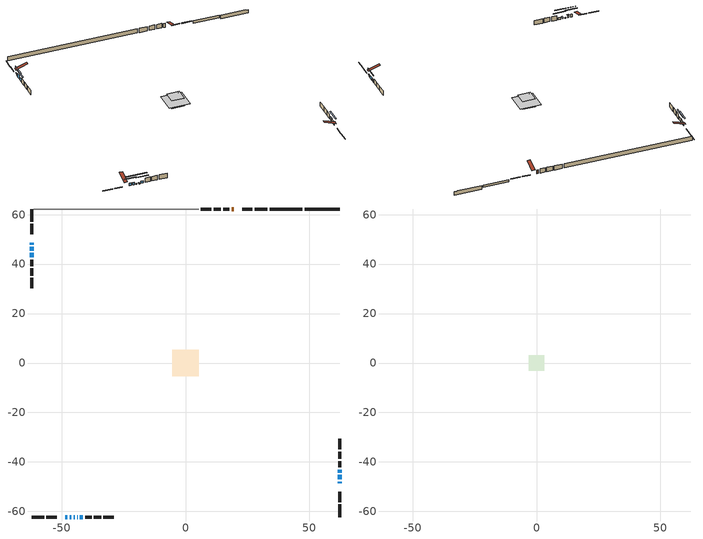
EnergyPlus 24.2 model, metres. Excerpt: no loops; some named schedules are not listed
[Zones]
conditioned space
 floor adiabatic (Floor2 construction): -0.62,-0.62 -0.62,0.62 0.62,0.62 0.62,-0.62 z0.55
 floor adiabatic (AdiabaticFloorConstruction): -5.45,-5.45 -5.45,5.45 5.45,5.45 5.45,-5.45 z0.55
 floor foundation (Slab1 construction): -3.2,-3.2 -3.2,3.2 3.2,3.2 3.2,-3.2 z-1.49
 floor foundation (Slab2 construction): -3.18,-0.12 -3.18,0.12 3.18,0.12 3.18,-0.12 z-0.65
 wall outside (RimJoist1 construction): 33.1,62.26 27.99,62.26 / -62.26,-62.26 -57.15,-62.26 / -62.26,62.26 -62.26,57.15 / 62.26,-62.26 62.26,-57.15 z0.55:0.85
 wall outside (RimJoist2 construction): 27.06,62.26 22.96,62.26 / -56.22,-62.26 -52.12,-62.26 / -62.26,56.22 -62.26,52.12 / 62.26,-56.22 62.26,-52.12 z0.55:0.85
 wall outside (AdiabaticWallConstruction 1): 19.48,62.26 18.69,62.26 z0.55:2.58
 wall outside (AdiabaticWallConstruction): -48.64,-62.26 -47.72,-62.26 z0.55:2.08; -46.79,-62.26 -46.18,-62.26 / -62.26,48.64 -62.26,47.87 / -42.68,-62.26 -41.45,-62.26 / 62.26,-44.34 62.26,-43.12 z0.55:1.77; 62.26,-48.64 62.26,-48.03 z0.55:1.57; -45.26,-62.26 -44.73,-62.26 z0.55:0.94; -62.26,46.95 -62.26,45.42 z0.55:2.58; -62.26,44.49 -62.26,42.66 / 62.26,-47.1 62.26,-45.27 z0.55:2.07; -43.81,-62.26 -43.6,-62.26 z0.55:0.96
 wall outside (Wall1 construction): 17.76,62.26 15.2,62.26 / -40.53,-62.26 -37.97,-62.26 / -62.26,41.73 -62.26,39.18 / 62.26,-42.19 62.26,-39.64 z0.55:2.99
 wall outside (Wall2 construction): 14.28,62.26 11.36,62.26 / -37.04,-62.26 -34.13,-62.26 / -62.26,38.25 -62.26,35.33 / 62.26,-38.71 62.26,-35.79 z0.55:2.99
 wall outside (Wall3 construction): 10.43,62.26 6.22,62.26 / -33.2,-62.26 -28.99,-62.26 / -62.26,34.41 -62.26,30.2 / 62.26,-34.86 62.26,-30.66 z0.55:2.99
 wall foundation (FoundationWall1 construction): 48.17,62.26,-1.49 48.17,62.26,0.49 60.85,62.26,0.49 60.85,62.26,0.35 62.26,62.26,0.35 62.26,62.26,-1.49
 wall foundation (FoundationWall2 construction): 47.24,62.26 34.03,62.26 z-0.65:0.55
 wall adiabatic (Wall4 construction): 5.29,62.26 -61.34,62.26 z0.55:2.99
 window (WindowConstruction): -48.64,-62.26 -47.72,-62.26 z0.55:2.07
 window (WindowConstruction 6): -46.79,-62.26 -46.18,-62.26 z0.55:1.77
 window (WindowConstruction 7): -62.26,48.64 -62.26,47.87 z0.55:1.77
 window (WindowConstruction 8): 62.26,-48.64 62.26,-48.03 z0.55:1.56
 window (WindowConstruction 10): -45.25,-62.26 -44.74,-62.26 z0.55:0.94
 window (WindowConstruction 1): -62.26,46.95 -62.26,45.42 z0.55:2.58
 window (WindowConstruction 2): -62.26,44.49 -62.26,42.66 z0.55:2.07
 window (WindowConstruction 9): -43.81,-62.26 -43.6,-62.26 z0.55:0.96
 window (WindowConstruction 3): 62.26,-47.1 62.26,-45.27 z0.55:2.07
 window (WindowConstruction 4): -42.67,-62.26 -41.46,-62.26 z0.55:1.77
 window (WindowConstruction 5): 62.26,-44.34 62.26,-43.12 z0.55:1.77
 door (Door): 19.47,62.26 18.69,62.26 z0.55:2.58
 ceiling adiabatic (AdiabaticFloorConstruction): 5.45,-5.45 5.45,5.45 -5.45,5.45 -5.45,-5.45 z0.55
 roof outside (Roof1 construction): -2.21,2.21 -2.21,-2.21 2.21,-2.21 2.21,2.21 z2.99
attic - vented
 floor to conditioned space (Floor1 construction Reversed): -3.17,-3.17 -3.17,3.17 3.17,3.17 3.17,-3.17 z2.99
 roof outside (Roof2 construction): 20.4,62.26,2.99 20.4,56.1,5.04 22.03,56.1,5.04 22.03,62.26,2.99; -49.57,-62.26,2.99 -49.57,-56.1,5.04 -51.19,-56.1,5.04 -51.19,-62.26,2.99; -62.26,49.57,2.99 -56.1,49.57,5.04 -56.1,51.19,5.04 -62.26,51.19,2.99; 62.26,-49.57,2.99 56.1,-49.57,5.04 56.1,-51.19,5.04 62.26,-51.19,2.99
shading: -45.08,-62.26 -51.28,-62.26 -51.28,-62.68 -45.08,-62.68 z4.71; -45.98,-62.26 -46.99,-62.26 -46.99,-62.68 -45.98,-62.68 z1.97; -62.26,47.67 -62.26,48.84 -62.68,48.84 -62.68,47.67 z1.97; 62.26,-47.83 62.26,-48.84 62.68,-48.84 62.68,-47.83 z1.77; -39.66,-62.26 -50.34,-62.26 -50.34,-62.68 -39.66,-62.68 z6.02; -62.26,42.78 -62.26,49.59 -62.68,49.59 -62.68,42.78 z5.22; -62.26,40.02 -62.26,47.13 -62.68,47.13 -62.68,40.02 z4.71; -43.42,-62.26 -43.99,-62.26 -43.99,-63.48 -43.42,-63.48 z1.14; 62.26,-42.63 62.26,-49.74 62.68,-49.74 62.68,-42.63 z4.71; -38.82,-62.26 -45.31,-62.26 -45.31,-62.68 -38.82,-62.68 z4.41; 62.26,-42.92 62.26,-44.54 62.68,-44.54 62.68,-42.92 z1.97
[Building]
Building 1: Terrain=Suburbs
[Site:Location]
Toronto Intl AP_ON: Latitude {deg}=43.68; Longitude {deg}=-79.63; Time Zone {hr}=-5; Elevation {m}=173; Keep Site Location Information=Yes
[Site:GroundTemperature:Shallow]
4.59119, 2.66285, 2.50842, 3.42352, 7.09712, 10.7536, 13.9236, 15.9317, 16.1023, 14.4691, 11.3799, 7.83558
[Site:WaterMainsTemperature]
Calculation Method=Schedule; Temperature Schedule=mains temperature schedule
[Material] Roughness=Rough; Thermal Absorptance=0.9
Name | Thickness {m} | Conductivity {W/m-K} | Density {kg/m3} | Specific Heat {J/kg-K} | Solar Absorptance | Visible Absorptance
asphalt or fiberglass shingles | 0.00635 | 0.162714 | 1121.4 | 1465.45 | 0.4 | 0.4
ceiling loosefill ins | 0.0846667 | 0.0480833 | 16.02 | 1046.75 | 0.7 | 0.7
ceiling stud and cavity | 0.1397 | 0.102107 | 65.682 | 1177.47 | 0.7 | 0.7
concrete 4.0 in. | 0.1016 | 1.803125 | 2242.8 | 837.4 | 0.7 | 0.7
concrete 8.0 in. | 0.2032 | 1.803125 | 2242.8 | 837.4 | 0.7 | 0.7
door material | 0.04445 | 0.188738 | 512.64 | 1214.23 | 0.7 | 0.7
exterior vertical ins | 0.00108814 | 0.029427 | 32.04 | 1214.23 | 0.7 | 0.7
floor covering | 0.0127 | 0.0433444 | 54.468 | 1339.84 | 0.6 | 0.6
floor rigid ins; roof rigid ins | 0.103632 | 0.029427 | 32.04 | 1214.23 | 0.7 | 0.7
floor rigid ins 1; wall rigid ins 1 | 0.512978 | 0.029427 | 32.04 | 1214.23 | 0.7 | 0.7
floor stud and cavity | 0.1397 | 0.370915 | 92.3553 | 1139.71 | 0.7 | 0.7
floor stud and cavity 1 | 0.1397 | 1.75129 | 37.0049 | 1207.88 | 0.7 | 0.7
furniture material conditioned space 1 | 0.1524 | 0.115458 | 640.8 | 1214.23 | 0.6 | 0.6
gypsum board | 0.0127 | 0.160291 | 801 | 837.4 | 0.6 | 0.6
osb sheathing 0.5 in. | 0.0127 | 0.115458 | 512.64 | 1214.23 | 0.7 | 0.7
osb sheathing 0.5 in. 1 | 0.0127 | 0.115458 | 512.64 | 1214.23 | 0.4 | 0.4
osb sheathing 0.75 in. | 0.01905 | 0.115458 | 512.64 | 1214.23 | 0.7 | 0.7
osb sheathing 2.0 in. | 0.0508 | 0.115458 | 512.64 | 1214.23 | 0.7 | 0.7
rim joist stud and cavity | 0.0508 | 0.177588 | 50.32683 | 1063.81 | 0.6 | 0.6
rim joist stud and cavity 1 | 0.0508 | 0.0448971 | 125.044 | 1163.47 | 0.6 | 0.6
roof stud and cavity | 0.2032 | 0.501876 | 78.34581 | 1123.46 | 0.7 | 0.7
wall rigid ins | 0.051816 | 0.029427 | 32.04 | 1214.23 | 0.7 | 0.7
wall stud and cavity | 0.1397 | 0.263589 | 139.0536 | 1170.24 | 0.7 | 0.7
wall stud and cavity 1 | 0.1397 | 0.284374 | 139.0536 | 1170.24 | 0.7 | 0.7
wall stud and cavity 2 | 0.1397 | 0.286428 | 139.0536 | 1170.24 | 0.7 | 0.7
wall stud and cavity 3 | 0.1397 | 0.214696 | 139.0536 | 1170.24 | 0.7 | 0.7
wall stud and cavity 4 | 0.0889 | 0.380278 | 52.3479 | 1209.89 | 0.7 | 0.7
wall stud and cavity 5 | 0.0889 | 0.391764 | 83.0341 | 1211.67 | 0.7 | 0.7
wood siding | 0.0254 | 0.102417 | 544.68 | 1172.36 | 0.4 | 0.4
wood siding 1; wood siding 2; wood siding 3 | 0.0254 | 0.102417 | 544.68 | 1172.36 | 0.7 | 0.7
[WindowMaterial:SimpleGlazingSystem]
Name | U-Factor {W/m2-K} | Solar Heat Gain Coefficient
WindowMaterial | 2.94348 | 0.59
WindowMaterial 1 | 4.32891 | 0.68
WindowMaterial 2 | 2.906 | 0.64
WindowMaterial 3 | 2.986628 | 0.53
WindowMaterial 4 | 2.93496 | 0.6
WindowMaterial 5 | 2.96562 | 0.56
WindowMaterial 6 | 2.992306 | 0.51
WindowMaterial 7 | 4.10008 | 0.43
WindowMaterial 8 | 3.04795 | 0.25
[Construction]
AdiabaticFloorConstruction: floor stud and cavity 1, floor rigid ins 1, osb sheathing 0.75 in., floor covering
AdiabaticWallConstruction: wood siding 2, wall rigid ins 1, wall stud and cavity 4, gypsum board
AdiabaticWallConstruction 1: wood siding 3, wall rigid ins 1, wall stud and cavity 4, gypsum board
Door: door material
Floor1 construction Reversed: gypsum board, ceiling stud and cavity, ceiling loosefill ins
Floor2 construction: floor stud and cavity, floor rigid ins, osb sheathing 0.75 in., floor covering
FoundationWall1 construction; FoundationWall2 construction: concrete 8.0 in.
furniture construction conditioned space 1: furniture material conditioned space 1
PartitionWallConstruction: gypsum board, wall stud and cavity 5, gypsum board
RimJoist1 construction: wood siding 1, rim joist stud and cavity
RimJoist2 construction: wood siding 1, osb sheathing 2.0 in., rim joist stud and cavity 1
Roof1 construction: asphalt or fiberglass shingles, roof rigid ins, osb sheathing 0.75 in., roof stud and cavity, gypsum board
Roof2 construction: asphalt or fiberglass shingles
Slab1 construction; Slab2 construction: concrete 4.0 in.
Wall1 construction: wood siding, wall rigid ins, osb sheathing 0.5 in., wall stud and cavity, gypsum board
Wall2 construction: wood siding, osb sheathing 0.5 in., wall stud and cavity 1, gypsum board
Wall3 construction: wood siding, osb sheathing 0.5 in., wall stud and cavity 2, gypsum board
Wall4 construction: osb sheathing 0.5 in. 1, wall stud and cavity 3, gypsum board
WindowConstruction; WindowConstruction 2: WindowMaterial
WindowConstruction 1: WindowMaterial 1
WindowConstruction 10: WindowMaterial 8
WindowConstruction 3: WindowMaterial 2
WindowConstruction 4; WindowConstruction 6: WindowMaterial 3
WindowConstruction 5: WindowMaterial 4
WindowConstruction 7: WindowMaterial 5
WindowConstruction 8: WindowMaterial 6
WindowConstruction 9: WindowMaterial 7
[Zone] Multiplier=1; Part of Total Floor Area=Yes
Name | Volume {m3}
attic - vented | 13.3934
conditioned space | 369.2
[Space]
Name | Zone | Volume {m3}
attic - vented 1 | attic - vented | 13.3934
conditioned space 1 | conditioned space | 369.2
[ZoneInfiltration:EffectiveLeakageArea]
infil attic - vented 1: Zone or Space=attic - vented 1; Schedule=Always On Discrete; Effective Air Leakage Area {cm2}=1660.14; Stack Coefficient=0.000143002; Wind Coefficient=8.07964e-06
[ZoneMixing]
whole house fan mix: Zone or Space=attic - vented; Schedule=Always On Continuous; Design Flow Rate Calculation Method=Flow/Zone; Design Flow Rate {m3/s}=0; Source Zone or Space=conditioned space
[SurfaceProperty:ExposedFoundationPerimeter] Exposed Perimeter Calculation Method=TotalExposedPerimeter
Name | Total Exposed Perimeter {m}
Slab1 | 14.097
Slab2 | 13.207
[InternalMass] Zone or ZoneList=conditioned space; Space or SpaceList=conditioned space 1
Name | Construction | Surface Area {m2}
furniture mass conditioned space 1 | furniture construction conditioned space 1 | 65.128
partition wall mass | PartitionWallConstruction | 161.3
[Lights]
interior lighting: Zone or ZoneList or Space or SpaceList=conditioned space 1; Schedule=interior lighting schedule; Design Level Calculation Method=LightingLevel; Lighting Level {W}=343.2; Return Air Fraction=0; Fraction Radiant=0.6; Fraction Visible=0.2; Fraction Replaceable=1
[People]
occupants: Zone or ZoneList or Space or SpaceList=conditioned space 1; Number of People Schedule=occupants schedule; Number of People Calculation Method=People; Number of People=3; Fraction Radiant=0.314171; Sensible Heat Fraction=0.56303; Activity Level Schedule=occupants activity schedule; Carbon Dioxide Generation Rate {m3/s-W}=0; Enable ASHRAE 55 Comfort Warnings=No; Mean Radiant Temperature Calculation Type=EnclosureAveraged
[ElectricEquipment] Zone or ZoneList or Space or SpaceList=conditioned space 1; Design Level Calculation Method=EquipmentLevel
Name | Schedule | Design Level {W} | Fraction Latent | Fraction Radiant | Fraction Lost
clothes dryer | clothes dryer schedule | 140.772 | 0.015 | 0.081 | 0.85
clothes washer | clothes washer schedule | 32.1985 | 0.03 | 0.162 | 0.7
cooking range | cooking range schedule | 208.969 | 0.08 | 0.432 | 0.2
dishwasher | dishwasher schedule | 66.8632 | 0.3 | 0.18 | 0.4
fridge | fridge schedule | 72.9452 | 0 | 0.6 | 0
mech vent house fan | mech vent house fan schedule | 0.95 | 0 | 0 | 1
mech vent house fan cfis | mech vent house fan cfis schedule | 0 | 0 | 0 | 0
misc plug loads | misc plug loads schedule | 494.7 | 0.045 | 0.513 | 0.1
whole house fan | Always On Discrete | 0 | 0 | 0 | 1
[OtherEquipment] Zone or ZoneList or Space or SpaceList=conditioned space 1; Design Level Calculation Method=EquipmentLevel
Name | Fuel Type | Schedule | Design Level {W} | Fraction Latent | Fraction Radiant | Fraction Lost
clothes dryer 1 | Electricity | clothes dryer schedule | 0 | 0.015 | 0.081 | 0.85
cooking range 1 | Electricity | cooking range schedule | 0 | 0.08 | 0.432 | 0.2
general water use latent | None | general water use schedule | 59.3978 | 1 | 0 | 0
general water use sensible | None | general water use schedule | -58.539 | 0 | 0.6 | 0
mech vent house fan latent load | None | Always On Discrete | 0 | 1 | 0 | 0
mech vent house fan sensible load | None | Always On Discrete | 0 | 0 | 0 | 0
water heater energy adjustment1 | NaturalGas | Always On Discrete | 0.01 | 0 | 0 | 1
[ZoneInfiltration:DesignFlowRate] Zone or ZoneList or Space or SpaceList=conditioned space 1; Schedule=Always On Discrete; Design Flow Rate Calculation Method=Flow/Zone; Design Flow Rate {m3/s}=0
infil flow; natural vent flow; whole house fan flow
[Foundation:Kiva] Initial Indoor Air Temperature {C}=18; Wall Depth Below Slab {m}=0.2032
Name | Wall Height Above Grade {m} | Custom Block Material Name 1 | Custom Block Depth 1 {m} | Custom Block X Position 1 {m} | Custom Block Z Position 1 {m}
Foundation Kiva 1 | 0.489996
Foundation Kiva 2 | 0.550012 | exterior vertical ins | 1.2 | 0.2032 | 0
[Foundation:Kiva:Settings]
Soil Conductivity {W/m-K}=0.849921; Soil Density {kg/m3}=1842.3; Soil Specific Heat {J/kg-K}=418.7; Ground Solar Absorptivity=0.9; Ground Thermal Absorptivity=0.9; Ground Surface Roughness {m}=0.03; Far-Field Width {m}=40; Deep-Ground Boundary Condition=ZeroFlux; Deep-Ground Depth {m}=40; Minimum Cell Dimension {m}=0.2; Maximum Cell Growth Coefficient=3; Simulation Timestep=Timestep
[Exterior:Lights]
exterior lighting: Schedule=exterior lighting schedule; Design Level {W}=75.6
[Schedule:Constant]
Name | Hourly Value
Always On Continuous; mech vent house fan schedule; mech vent house fan cfis schedule; Always On Discrete | 1
occupants activity schedule | 117.228
fridge schedule | 0
[Schedule:Week:Daily]
interior lighting schedule Week Rule - Jan1-Jan27: interior lighting schedule day, interior lighting schedule day, interior lighting schedule day, interior lighting schedule day, interior lighting schedule day, interior lighting schedule day, interior lighting schedule day, interior lighting schedule default day, interior lighting schedule default day, interior lighting schedule default day, interior lighting schedule default day, interior lighting schedule default day
interior lighting schedule Week Rule - Jan28-Feb3: interior lighting schedule day, interior lighting schedule day, interior lighting schedule day, interior lighting schedule day, interior lighting schedule day 1, interior lighting schedule day 1, interior lighting schedule day 1, interior lighting schedule default day, interior lighting schedule default day, interior lighting schedule default day, interior lighting schedule default day, interior lighting schedule default day
interior lighting schedule Week Rule - Feb4-Feb24: interior lighting schedule day 1, interior lighting schedule day 1, interior lighting schedule day 1, interior lighting schedule day 1, interior lighting schedule day 1, interior lighting schedule day 1, interior lighting schedule day 1, interior lighting schedule default day, interior lighting schedule default day, interior lighting schedule default day, interior lighting schedule default day, interior lighting schedule default day
interior lighting schedule Week Rule - Feb25-Mar3: interior lighting schedule day 1, interior lighting schedule day 1, interior lighting schedule day 1, interior lighting schedule day 1, interior lighting schedule day 2, interior lighting schedule day 2, interior lighting schedule day 2, interior lighting schedule default day, interior lighting schedule default day, interior lighting schedule default day, interior lighting schedule default day, interior lighting schedule default day
interior lighting schedule Week Rule - Mar4-Mar31: interior lighting schedule day 2, interior lighting schedule day 2, interior lighting schedule day 2, interior lighting schedule day 2, interior lighting schedule day 2, interior lighting schedule day 2, interior lighting schedule day 2, interior lighting schedule default day, interior lighting schedule default day, interior lighting schedule default day, interior lighting schedule default day, interior lighting schedule default day
interior lighting schedule Week Rule - Apr1-Apr28: interior lighting schedule day 3, interior lighting schedule day 3, interior lighting schedule day 3, interior lighting schedule day 3, interior lighting schedule day 3, interior lighting schedule day 3, interior lighting schedule day 3, interior lighting schedule default day, interior lighting schedule default day, interior lighting schedule default day, interior lighting schedule default day, interior lighting schedule default day
interior lighting schedule Week Rule - Apr29-May5: interior lighting schedule day 3, interior lighting schedule day 3, interior lighting schedule day 4, interior lighting schedule day 4, interior lighting schedule day 4, interior lighting schedule day 4, interior lighting schedule day 4, interior lighting schedule default day, interior lighting schedule default day, interior lighting schedule default day, interior lighting schedule default day, interior lighting schedule default day
interior lighting schedule Week Rule - May6-May26: interior lighting schedule day 4, interior lighting schedule day 4, interior lighting schedule day 4, interior lighting schedule day 4, interior lighting schedule day 4, interior lighting schedule day 4, interior lighting schedule day 4, interior lighting schedule default day, interior lighting schedule default day, interior lighting schedule default day, interior lighting schedule default day, interior lighting schedule default day
interior lighting schedule Week Rule - May27-Jun2: interior lighting schedule day 4, interior lighting schedule day 4, interior lighting schedule day 4, interior lighting schedule day 4, interior lighting schedule day 4, interior lighting schedule day 5, interior lighting schedule day 5, interior lighting schedule default day, interior lighting schedule default day, interior lighting schedule default day, interior lighting schedule default day, interior lighting schedule default day
interior lighting schedule Week Rule - Jun3-Jun30: interior lighting schedule day 5, interior lighting schedule day 5, interior lighting schedule day 5, interior lighting schedule day 5, interior lighting schedule day 5, interior lighting schedule day 5, interior lighting schedule day 5, interior lighting schedule default day, interior lighting schedule default day, interior lighting schedule default day, interior lighting schedule default day, interior lighting schedule default day
interior lighting schedule Week Rule - Jul1-Jul28: interior lighting schedule day 6, interior lighting schedule day 6, interior lighting schedule day 6, interior lighting schedule day 6, interior lighting schedule day 6, interior lighting schedule day 6, interior lighting schedule day 6, interior lighting schedule default day, interior lighting schedule default day, interior lighting schedule default day, interior lighting schedule default day, interior lighting schedule default day
interior lighting schedule Week Rule - Jul29-Aug4: interior lighting schedule day 6, interior lighting schedule day 6, interior lighting schedule day 6, interior lighting schedule day 7, interior lighting schedule day 7, interior lighting schedule day 7, interior lighting schedule day 7, interior lighting schedule default day, interior lighting schedule default day, interior lighting schedule default day, interior lighting schedule default day, interior lighting schedule default day
interior lighting schedule Week Rule - Aug5-Aug25: interior lighting schedule day 7, interior lighting schedule day 7, interior lighting schedule day 7, interior lighting schedule day 7, interior lighting schedule day 7, interior lighting schedule day 7, interior lighting schedule day 7, interior lighting schedule default day, interior lighting schedule default day, interior lighting schedule default day, interior lighting schedule default day, interior lighting schedule default day
interior lighting schedule Week Rule - Aug26-Sep1: interior lighting schedule day 7, interior lighting schedule day 7, interior lighting schedule day 7, interior lighting schedule day 7, interior lighting schedule day 7, interior lighting schedule day 7, interior lighting schedule day 8, interior lighting schedule default day, interior lighting schedule default day, interior lighting schedule default day, interior lighting schedule default day, interior lighting schedule default day
interior lighting schedule Week Rule - Sep2-Sep29: interior lighting schedule day 8, interior lighting schedule day 8, interior lighting schedule day 8, interior lighting schedule day 8, interior lighting schedule day 8, interior lighting schedule day 8, interior lighting schedule day 8, interior lighting schedule default day, interior lighting schedule default day, interior lighting schedule default day, interior lighting schedule default day, interior lighting schedule default day
interior lighting schedule Week Rule - Sep30-Oct6: interior lighting schedule day 8, interior lighting schedule day 9, interior lighting schedule day 9, interior lighting schedule day 9, interior lighting schedule day 9, interior lighting schedule day 9, interior lighting schedule day 9, interior lighting schedule default day, interior lighting schedule default day, interior lighting schedule default day, interior lighting schedule default day, interior lighting schedule default day
interior lighting schedule Week Rule - Oct7-Oct27: interior lighting schedule day 9, interior lighting schedule day 9, interior lighting schedule day 9, interior lighting schedule day 9, interior lighting schedule day 9, interior lighting schedule day 9, interior lighting schedule day 9, interior lighting schedule default day, interior lighting schedule default day, interior lighting schedule default day, interior lighting schedule default day, interior lighting schedule default day
interior lighting schedule Week Rule - Oct28-Nov3: interior lighting schedule day 9, interior lighting schedule day 9, interior lighting schedule day 9, interior lighting schedule day 9, interior lighting schedule day 10, interior lighting schedule day 10, interior lighting schedule day 10, interior lighting schedule default day, interior lighting schedule default day, interior lighting schedule default day, interior lighting schedule default day, interior lighting schedule default day
interior lighting schedule Week Rule - Nov4-Nov24: interior lighting schedule day 10, interior lighting schedule day 10, interior lighting schedule day 10, interior lighting schedule day 10, interior lighting schedule day 10, interior lighting schedule day 10, interior lighting schedule day 10, interior lighting schedule default day, interior lighting schedule default day, interior lighting schedule default day, interior lighting schedule default day, interior lighting schedule default day
interior lighting schedule Week Rule - Nov25-Dec1: interior lighting schedule day 10, interior lighting schedule day 10, interior lighting schedule day 10, interior lighting schedule day 10, interior lighting schedule day 10, interior lighting schedule day 10, interior lighting schedule day 11, interior lighting schedule default day, interior lighting schedule default day, interior lighting schedule default day, interior lighting schedule default day, interior lighting schedule default day
interior lighting schedule Week Rule - Dec2-Dec31: interior lighting schedule day 11, interior lighting schedule day 11, interior lighting schedule day 11, interior lighting schedule day 11, interior lighting schedule day 11, interior lighting schedule day 11, interior lighting schedule day 11, interior lighting schedule default day, interior lighting schedule default day, interior lighting schedule default day, interior lighting schedule default day, interior lighting schedule default day
occupants schedule Week Rule - Jan1-Dec31: occupants schedule day, occupants schedule day, occupants schedule day, occupants schedule day, occupants schedule day, occupants schedule day, occupants schedule day, occupants schedule default day, occupants schedule default day, occupants schedule default day, occupants schedule default day, occupants schedule default day
clothes dryer schedule Week Rule - Jan1-Dec31: clothes dryer schedule day, clothes dryer schedule day, clothes dryer schedule day, clothes dryer schedule day, clothes dryer schedule day, clothes dryer schedule day, clothes dryer schedule day, clothes dryer schedule default day, clothes dryer schedule default day, clothes dryer schedule default day, clothes dryer schedule default day, clothes dryer schedule default day
clothes washer schedule Week Rule - Jan1-Dec31: clothes washer schedule day, clothes washer schedule day, clothes washer schedule day, clothes washer schedule day, clothes washer schedule day, clothes washer schedule day, clothes washer schedule day, clothes washer schedule default day, clothes washer schedule default day, clothes washer schedule default day, clothes washer schedule default day, clothes washer schedule default day
cooking range schedule Week Rule - Jan1-Dec31: cooking range schedule day, cooking range schedule day, cooking range schedule day, cooking range schedule day, cooking range schedule day, cooking range schedule day, cooking range schedule day, cooking range schedule default day, cooking range schedule default day, cooking range schedule default day, cooking range schedule default day, cooking range schedule default day
dishwasher schedule Week Rule - Jan1-Dec31: dishwasher schedule day, dishwasher schedule day, dishwasher schedule day, dishwasher schedule day, dishwasher schedule day, dishwasher schedule day, dishwasher schedule day, dishwasher schedule default day, dishwasher schedule default day, dishwasher schedule default day, dishwasher schedule default day, dishwasher schedule default day
misc plug loads schedule Week Rule - Jan1-Dec31: misc plug loads schedule day, misc plug loads schedule day, misc plug loads schedule day, misc plug loads schedule day, misc plug loads schedule day, misc plug loads schedule day, misc plug loads schedule day, misc plug loads schedule default day, misc plug loads schedule default day, misc plug loads schedule default day, misc plug loads schedule default day, misc plug loads schedule default day
general water use schedule Week Rule - Jan1-Dec31: general water use schedule day, general water use schedule day, general water use schedule day, general water use schedule day, general water use schedule day, general water use schedule day, general water use schedule day, general water use schedule default day, general water use schedule default day, general water use schedule default day, general water use schedule default day, general water use schedule default day
exterior lighting schedule Week Rule - Jan1-Jan27: exterior lighting schedule day, exterior lighting schedule day, exterior lighting schedule day, exterior lighting schedule day, exterior lighting schedule day, exterior lighting schedule day, exterior lighting schedule day, exterior lighting schedule default day, exterior lighting schedule default day, exterior lighting schedule default day, exterior lighting schedule default day, exterior lighting schedule default day
exterior lighting schedule Week Rule - Jan28-Feb3: exterior lighting schedule day, exterior lighting schedule day, exterior lighting schedule day, exterior lighting schedule day, exterior lighting schedule day 1, exterior lighting schedule day 1, exterior lighting schedule day 1, exterior lighting schedule default day, exterior lighting schedule default day, exterior lighting schedule default day, exterior lighting schedule default day, exterior lighting schedule default day
exterior lighting schedule Week Rule - Feb4-Feb24: exterior lighting schedule day 1, exterior lighting schedule day 1, exterior lighting schedule day 1, exterior lighting schedule day 1, exterior lighting schedule day 1, exterior lighting schedule day 1, exterior lighting schedule day 1, exterior lighting schedule default day, exterior lighting schedule default day, exterior lighting schedule default day, exterior lighting schedule default day, exterior lighting schedule default day
exterior lighting schedule Week Rule - Feb25-Mar3: exterior lighting schedule day 1, exterior lighting schedule day 1, exterior lighting schedule day 1, exterior lighting schedule day 1, exterior lighting schedule day 2, exterior lighting schedule day 2, exterior lighting schedule day 2, exterior lighting schedule default day, exterior lighting schedule default day, exterior lighting schedule default day, exterior lighting schedule default day, exterior lighting schedule default day
exterior lighting schedule Week Rule - Mar4-Mar31: exterior lighting schedule day 2, exterior lighting schedule day 2, exterior lighting schedule day 2, exterior lighting schedule day 2, exterior lighting schedule day 2, exterior lighting schedule day 2, exterior lighting schedule day 2, exterior lighting schedule default day, exterior lighting schedule default day, exterior lighting schedule default day, exterior lighting schedule default day, exterior lighting schedule default day
exterior lighting schedule Week Rule - Apr1-Apr28: exterior lighting schedule day 3, exterior lighting schedule day 3, exterior lighting schedule day 3, exterior lighting schedule day 3, exterior lighting schedule day 3, exterior lighting schedule day 3, exterior lighting schedule day 3, exterior lighting schedule default day, exterior lighting schedule default day, exterior lighting schedule default day, exterior lighting schedule default day, exterior lighting schedule default day
exterior lighting schedule Week Rule - Apr29-May5: exterior lighting schedule day 3, exterior lighting schedule day 3, exterior lighting schedule day 4, exterior lighting schedule day 4, exterior lighting schedule day 4, exterior lighting schedule day 4, exterior lighting schedule day 4, exterior lighting schedule default day, exterior lighting schedule default day, exterior lighting schedule default day, exterior lighting schedule default day, exterior lighting schedule default day
exterior lighting schedule Week Rule - May6-May26: exterior lighting schedule day 4, exterior lighting schedule day 4, exterior lighting schedule day 4, exterior lighting schedule day 4, exterior lighting schedule day 4, exterior lighting schedule day 4, exterior lighting schedule day 4, exterior lighting schedule default day, exterior lighting schedule default day, exterior lighting schedule default day, exterior lighting schedule default day, exterior lighting schedule default day
exterior lighting schedule Week Rule - May27-Jun2: exterior lighting schedule day 4, exterior lighting schedule day 4, exterior lighting schedule day 4, exterior lighting schedule day 4, exterior lighting schedule day 4, exterior lighting schedule day 5, exterior lighting schedule day 5, exterior lighting schedule default day, exterior lighting schedule default day, exterior lighting schedule default day, exterior lighting schedule default day, exterior lighting schedule default day
exterior lighting schedule Week Rule - Jun3-Jun30: exterior lighting schedule day 5, exterior lighting schedule day 5, exterior lighting schedule day 5, exterior lighting schedule day 5, exterior lighting schedule day 5, exterior lighting schedule day 5, exterior lighting schedule day 5, exterior lighting schedule default day, exterior lighting schedule default day, exterior lighting schedule default day, exterior lighting schedule default day, exterior lighting schedule default day
exterior lighting schedule Week Rule - Jul1-Jul28: exterior lighting schedule day 6, exterior lighting schedule day 6, exterior lighting schedule day 6, exterior lighting schedule day 6, exterior lighting schedule day 6, exterior lighting schedule day 6, exterior lighting schedule day 6, exterior lighting schedule default day, exterior lighting schedule default day, exterior lighting schedule default day, exterior lighting schedule default day, exterior lighting schedule default day
exterior lighting schedule Week Rule - Jul29-Aug4: exterior lighting schedule day 6, exterior lighting schedule day 6, exterior lighting schedule day 6, exterior lighting schedule day 7, exterior lighting schedule day 7, exterior lighting schedule day 7, exterior lighting schedule day 7, exterior lighting schedule default day, exterior lighting schedule default day, exterior lighting schedule default day, exterior lighting schedule default day, exterior lighting schedule default day
exterior lighting schedule Week Rule - Aug5-Aug25: exterior lighting schedule day 7, exterior lighting schedule day 7, exterior lighting schedule day 7, exterior lighting schedule day 7, exterior lighting schedule day 7, exterior lighting schedule day 7, exterior lighting schedule day 7, exterior lighting schedule default day, exterior lighting schedule default day, exterior lighting schedule default day, exterior lighting schedule default day, exterior lighting schedule default day
exterior lighting schedule Week Rule - Aug26-Sep1: exterior lighting schedule day 7, exterior lighting schedule day 7, exterior lighting schedule day 7, exterior lighting schedule day 7, exterior lighting schedule day 7, exterior lighting schedule day 7, exterior lighting schedule day 8, exterior lighting schedule default day, exterior lighting schedule default day, exterior lighting schedule default day, exterior lighting schedule default day, exterior lighting schedule default day
exterior lighting schedule Week Rule - Sep2-Sep29: exterior lighting schedule day 8, exterior lighting schedule day 8, exterior lighting schedule day 8, exterior lighting schedule day 8, exterior lighting schedule day 8, exterior lighting schedule day 8, exterior lighting schedule day 8, exterior lighting schedule default day, exterior lighting schedule default day, exterior lighting schedule default day, exterior lighting schedule default day, exterior lighting schedule default day
exterior lighting schedule Week Rule - Sep30-Oct6: exterior lighting schedule day 8, exterior lighting schedule day 9, exterior lighting schedule day 9, exterior lighting schedule day 9, exterior lighting schedule day 9, exterior lighting schedule day 9, exterior lighting schedule day 9, exterior lighting schedule default day, exterior lighting schedule default day, exterior lighting schedule default day, exterior lighting schedule default day, exterior lighting schedule default day
exterior lighting schedule Week Rule - Oct7-Oct27: exterior lighting schedule day 9, exterior lighting schedule day 9, exterior lighting schedule day 9, exterior lighting schedule day 9, exterior lighting schedule day 9, exterior lighting schedule day 9, exterior lighting schedule day 9, exterior lighting schedule default day, exterior lighting schedule default day, exterior lighting schedule default day, exterior lighting schedule default day, exterior lighting schedule default day
exterior lighting schedule Week Rule - Oct28-Nov3: exterior lighting schedule day 9, exterior lighting schedule day 9, exterior lighting schedule day 9, exterior lighting schedule day 9, exterior lighting schedule day 10, exterior lighting schedule day 10, exterior lighting schedule day 10, exterior lighting schedule default day, exterior lighting schedule default day, exterior lighting schedule default day, exterior lighting schedule default day, exterior lighting schedule default day
[Schedule:Year]
interior lighting schedule: interior lighting schedule Week Rule - Jan1-Jan27, 1, 1, 1, 27, interior lighting schedule Week Rule - Jan28-Feb3, 1, 28, 2, 3, interior lighting schedule Week Rule - Feb4-Feb24, 2, 4, 2, 24, interior lighting schedule Week Rule - Feb25-Mar3, 2, 25, 3, 3, interior lighting schedule Week Rule - Mar4-Mar31, 3, 4, 3, 31, interior lighting schedule Week Rule - Apr1-Apr28, 4, 1, 4, 28, interior lighting schedule Week Rule - Apr29-May5, 4, 29, 5, 5, interior lighting schedule Week Rule - May6-May26, 5, 6, 5, 26, interior lighting schedule Week Rule - May27-Jun2, 5, 27, 6, 2, interior lighting schedule Week Rule - Jun3-Jun30, 6, 3, 6, 30, interior lighting schedule Week Rule - Jul1-Jul28, 7, 1, 7, 28, interior lighting schedule Week Rule - Jul29-Aug4, 7, 29, 8, 4, interior lighting schedule Week Rule - Aug5-Aug25, 8, 5, 8, 25, interior lighting schedule Week Rule - Aug26-Sep1, 8, 26, 9, 1, interior lighting schedule Week Rule - Sep2-Sep29, 9, 2, 9, 29, interior lighting schedule Week Rule - Sep30-Oct6, 9, 30, 10, 6, interior lighting schedule Week Rule - Oct7-Oct27, 10, 7, 10, 27, interior lighting schedule Week Rule - Oct28-Nov3, 10, 28, 11, 3, interior lighting schedule Week Rule - Nov4-Nov24, 11, 4, 11, 24, interior lighting schedule Week Rule - Nov25-Dec1, 11, 25, 12, 1, interior lighting schedule Week Rule - Dec2-Dec31, 12, 2, 12, 31
occupants schedule: occupants schedule Week Rule - Jan1-Dec31, 1, 1, 12, 31
clothes dryer schedule: clothes dryer schedule Week Rule - Jan1-Dec31, 1, 1, 12, 31
clothes washer schedule: clothes washer schedule Week Rule - Jan1-Dec31, 1, 1, 12, 31
cooking range schedule: cooking range schedule Week Rule - Jan1-Dec31, 1, 1, 12, 31
dishwasher schedule: dishwasher schedule Week Rule - Jan1-Dec31, 1, 1, 12, 31
misc plug loads schedule: misc plug loads schedule Week Rule - Jan1-Dec31, 1, 1, 12, 31
general water use schedule: general water use schedule Week Rule - Jan1-Dec31, 1, 1, 12, 31
exterior lighting schedule: exterior lighting schedule Week Rule - Jan1-Jan27, 1, 1, 1, 27, exterior lighting schedule Week Rule - Jan28-Feb3, 1, 28, 2, 3, exterior lighting schedule Week Rule - Feb4-Feb24, 2, 4, 2, 24, exterior lighting schedule Week Rule - Feb25-Mar3, 2, 25, 3, 3, exterior lighting schedule Week Rule - Mar4-Mar31, 3, 4, 3, 31, exterior lighting schedule Week Rule - Apr1-Apr28, 4, 1, 4, 28, exterior lighting schedule Week Rule - Apr29-May5, 4, 29, 5, 5, exterior lighting schedule Week Rule - May6-May26, 5, 6, 5, 26, exterior lighting schedule Week Rule - May27-Jun2, 5, 27, 6, 2, exterior lighting schedule Week Rule - Jun3-Jun30, 6, 3, 6, 30, exterior lighting schedule Week Rule - Jul1-Jul28, 7, 1, 7, 28, exterior lighting schedule Week Rule - Jul29-Aug4, 7, 29, 8, 4, exterior lighting schedule Week Rule - Aug5-Aug25, 8, 5, 8, 25, exterior lighting schedule Week Rule - Aug26-Sep1, 8, 26, 9, 1, exterior lighting schedule Week Rule - Sep2-Sep29, 9, 2, 9, 29, exterior lighting schedule Week Rule - Sep30-Oct6, 9, 30, 10, 6, exterior lighting schedule Week Rule - Oct7-Oct27, 10, 7, 10, 27, exterior lighting schedule Week Rule - Oct28-Nov3, 10, 28, 11, 3, exterior lighting schedule Week Rule - Nov4-Nov24, 11, 4, 11, 24, exterior lighting schedule Week Rule - Nov25-Dec1, 11, 25, 12, 1, exterior lighting schedule Week Rule - Dec2-Dec31, 12, 2, 12, 31
[Schedule:Compact]
mains temperature schedule: Through: 01/01, For: AllDays, Until: 24:00, 8.43722, Through: 01/02, For: AllDays, Until: 24:00, 8.37111, Through: 01/03, For: AllDays, Until: 24:00, 8.30611, Through: 01/04, For: AllDays, Until: 24:00, 8.24222, Through: 01/05, For: AllDays, Until: 24:00, 8.17944, Through: 01/06, For: AllDays, Until: 24:00, 8.11833, Through: 01/07, For: AllDays, Until: 24:00, 8.05833, Through: 01/08, For: AllDays, Until: 24:00, 7.99944, Through: 01/09, For: AllDays, Until: 24:00, 7.94222, Through: 01/10, For: AllDays, Until: 24:00, 7.88611, Through: 01/11, For: AllDays, Until: 24:00, 7.83167, Through: 01/12, For: AllDays, Until: 24:00, 7.77833, Through: 01/13, For: AllDays, Until: 24:00, 7.72611, Through: 01/14, For: AllDays, Until: 24:00, 7.67556, Through: 01/15, For: AllDays, Until: 24:00, 7.62667, Through: 01/16, For: AllDays, Until: 24:00, 7.57889, Through: 01/17, For: AllDays, Until: 24:00, 7.53278, Through: 01/18, For: AllDays, Until: 24:00, 7.48778, Through: 01/19, For: AllDays, Until: 24:00, 7.44444, Through: 01/20, For: AllDays, Until: 24:00, 7.40278, Through: 01/21, For: AllDays, Until: 24:00, 7.36278, Through: 01/22, For: AllDays, Until: 24:00, 7.32389, Through: 01/23, For: AllDays, Until: 24:00, 7.28667, Through: 01/24, For: AllDays, Until: 24:00, 7.25056, Through: 01/25, For: AllDays, Until: 24:00, 7.21667, Through: 01/26, For: AllDays, Until: 24:00, 7.18389, Through: 01/27, For: AllDays, Until: 24:00, 7.15278, Through: 01/28, For: AllDays, Until: 24:00, 7.12333, Through: 01/29, For: AllDays, Until: 24:00, 7.09556, Through: 01/30, For: AllDays, Until: 24:00, 7.06944, Through: 01/31, For: AllDays, Until: 24:00, 7.04444, Through: 02/01, For: AllDays, Until: 24:00, 7.02167, Through: 02/02, For: AllDays, Until: 24:00, 7, Through: 02/03, For: AllDays, Until: 24:00, 6.98, Through: 02/04, For: AllDays, Until: 24:00, 6.96222, Through: 02/05, For: AllDays, Until: 24:00, 6.94556, Through: 02/06, For: AllDays, Until: 24:00, 6.93056, Through: 02/07, For: AllDays, Until: 24:00, 6.91722, Through: 02/08, For: AllDays, Until: 24:00, 6.90556, Through: 02/09, For: AllDays, Until: 24:00, 6.89556, Through: 02/10, For: AllDays, Until: 24:00, 6.88722, Through: 02/11, For: AllDays, Until: 24:00, 6.88056, Through: 02/12, For: AllDays, Until: 24:00, 6.875, Through: 02/13, For: AllDays, Until: 24:00, 6.87167, Through: 02/14, For: AllDays, Until: 24:00, 6.87, Through: 02/15, For: AllDays, Until: 24:00, 6.87, Through: 02/16, For: AllDays, Until: 24:00, 6.87167, Through: 02/17, For: AllDays, Until: 24:00, 6.875, Through: 02/18, For: AllDays, Until: 24:00, 6.88, Through: 02/19, For: AllDays, Until: 24:00, 6.88611, Through: 02/20, For: AllDays, Until: 24:00, 6.89444, Through: 02/21, For: AllDays, Until: 24:00, 6.90444, Through: 02/22, For: AllDays, Until: 24:00, 6.91611, Through: 02/23, For: AllDays, Until: 24:00, 6.92889, Through: 02/24, For: AllDays, Until: 24:00, 6.94389, Through: 02/25, For: AllDays, Until: 24:00, 6.96056, Through: 02/26, For: AllDays, Until: 24:00, 6.97833, Through: 02/27, For: AllDays, Until: 24:00, 6.99833, Through: 02/28, For: AllDays, Until: 24:00, 7.01944, Through: 03/01, For: AllDays, Until: 24:00, 7.04222, Through: 03/02, For: AllDays, Until: 24:00, 7.06667, Through: 03/03, For: AllDays, Until: 24:00, 7.09278, Through: 03/04, For: AllDays, Until: 24:00, 7.12056, Through: 03/05, For: AllDays, Until: 24:00, 7.15, Through: 03/06, For: AllDays, Until: 24:00, 7.18111, Through: 03/07, For: AllDays, Until: 24:00, 7.21333, Through: 03/08, For: AllDays, Until: 24:00, 7.24722, Through: 03/09, For: AllDays, Until: 24:00, 7.28278, Through: 03/10, For: AllDays, Until: 24:00, 7.32, Through: 03/11, For: AllDays, Until: 24:00, 7.35889, Through: 03/12, For: AllDays, Until: 24:00, 7.39889, Through: 03/13, For: AllDays, Until: 24:00, 7.44056, Through: 03/14, For: AllDays, Until: 24:00, 7.48389, Through: 03/15, For: AllDays, Until: 24:00, 7.52833, Through: 03/16, For: AllDays, Until: 24:00, 7.57444, Through: 03/17, For: AllDays, Until: 24:00, 7.62222, Through: 03/18, For: AllDays, Until: 24:00, 7.67111, Through: 03/19, For: AllDays, Until: 24:00, 7.72111, Through: 03/20, For: AllDays, Until: 24:00, 7.77333, Through: 03/21, For: AllDays, Until: 24:00, 7.82611, Through: 03/22, For: AllDays, Until: 24:00, 7.88111, Through: 03/23, For: AllDays, Until: 24:00, 7.93667, Through: 03/24, For: AllDays, Until: 24:00, 7.99389, Through: 03/25, For: AllDays, Until: 24:00, 8.05278, Through: 03/26, For: AllDays, Until: 24:00, 8.11278, Through: 03/27, For: AllDays, Until: 24:00, 8.17389, Through: 03/28, For: AllDays, Until: 24:00, 8.23611, Through: 03/29, For: AllDays, Until: 24:00, 8.3, Through: 03/30, For: AllDays, Until: 24:00, 8.365, Through: 03/31, For: AllDays, Until: 24:00, 8.43111, Through: 04/01, For: AllDays, Until: 24:00, 8.49833, Through: 04/02, For: AllDays, Until: 24:00, 8.56722, Through: 04/03, For: AllDays, Until: 24:00, 8.63667, Through: 04/04, For: AllDays, Until: 24:00, 8.70778, Through: 04/05, For: AllDays, Until: 24:00, 8.77944, Through: 04/06, For: AllDays, Until: 24:00, 8.85278, Through: 04/07, For: AllDays, Until: 24:00, 8.92667, Through: 04/08, For: AllDays, Until: 24:00, 9.00222, Through: 04/09, For: AllDays, Until: 24:00, 9.07833, Through: 04/10, For: AllDays, Until: 24:00, 9.15556, Through: 04/11, For: AllDays, Until: 24:00, 9.23389, Through: 04/12, For: AllDays, Until: 24:00, 9.31278, Through: 04/13, For: AllDays, Until: 24:00, 9.39278, Through: 04/14, For: AllDays, Until: 24:00, 9.47389, Through: 04/15, For: AllDays, Until: 24:00, 9.55611, Through: 04/16, For: AllDays, Until: 24:00, 9.63833, Through: 04/17, For: AllDays, Until: 24:00, 9.72222, Through: 04/18, For: AllDays, Until: 24:00, 9.80667, Through: 04/19, For: AllDays, Until: 24:00, 9.89167, Through: 04/20, For: AllDays, Until: 24:00, 9.97778, Through: 04/21, For: AllDays, Until: 24:00, 10.0644, Through: 04/22, For: AllDays, Until: 24:00, 10.1517, Through: 04/23, For: AllDays, Until: 24:00, 10.24, Through: 04/24, For: AllDays, Until: 24:00, 10.3289, Through: 04/25, For: AllDays, Until: 24:00, 10.4183, Through: 04/26, For: AllDays, Until: 24:00, 10.5083, Through: 04/27, For: AllDays, Until: 24:00, 10.5989, Through: 04/28, For: AllDays, Until: 24:00, 10.69, Through: 04/29, For: AllDays, Until: 24:00, 10.7817, Through: 04/30, For: AllDays, Until: 24:00, 10.8739, Through: 05/01, For: AllDays, Until: 24:00, 10.9667, Through: 05/02, For: AllDays, Until: 24:00, 11.0594, Through: 05/03, For: AllDays, Until: 24:00, 11.1533, Through: 05/04, For: AllDays, Until: 24:00, 11.2472, Through: 05/05, For: AllDays, Until: 24:00, 11.3411, Through: 05/06, For: AllDays, Until: 24:00, 11.4361, Through: 05/07, For: AllDays, Until: 24:00, 11.5306, Through: 05/08, For: AllDays, Until: 24:00, 11.6261, Through: 05/09, For: AllDays, Until: 24:00, 11.7217, Through: 05/10, For: AllDays, Until: 24:00, 11.8172, Through: 05/11, For: AllDays, Until: 24:00, 11.9128, Through: 05/12, For: AllDays, Until: 24:00, 12.0089, Through: 05/13, For: AllDays, Until: 24:00, 12.105, Through: 05/14, For: AllDays, Until: 24:00, 12.2017, Through: 05/15, For: AllDays, Until: 24:00, 12.2978, Through: 05/16, For: AllDays, Until: 24:00, 12.3944, Through: 05/17, For: AllDays, Until: 24:00, 12.4906, Through: 05/18, For: AllDays, Until: 24:00, 12.5872, Through: 05/19, For: AllDays, Until: 24:00, 12.6833, Through: 05/20, For: AllDays, Until: 24:00, 12.78, Through: 05/21, For: AllDays, Until: 24:00, 12.8761, Through: 05/22, For: AllDays, Until: 24:00, 12.9722, Through: 05/23, For: AllDays, Until: 24:00, 13.0683, Through: 05/24, For: AllDays, Until: 24:00, 13.1639, Through: 05/25, For: AllDays, Until: 24:00, 13.2594, Through: 05/26, For: AllDays, Until: 24:00, 13.355, Through: 05/27, For: AllDays, Until: 24:00, 13.45, Through: 05/28, For: AllDays, Until: 24:00, 13.545, Through: 05/29, For: AllDays, Until: 24:00, 13.6394, Through: 05/30, For: AllDays, Until: 24:00, 13.7333, Through: 05/31, For: AllDays, Until: 24:00, 13.8272, Through: 06/01, For: AllDays, Until: 24:00, 13.9206, Through: 06/02, For: AllDays, Until: 24:00, 14.0139, Through: 06/03, For: AllDays, Until: 24:00, 14.1061, Through: 06/04, For: AllDays, Until: 24:00, 14.1983, Through: 06/05, For: AllDays, Until: 24:00, 14.2894, Through: 06/06, For: AllDays, Until: 24:00, 14.3806, Through: 06/07, For: AllDays, Until: 24:00, 14.4711, Through: 06/08, For: AllDays, Until: 24:00, 14.5606, Through: 06/09, For: AllDays, Until: 24:00, 14.65, Through: 06/10, For: AllDays, Until: 24:00, 14.7383, Through: 06/11, For: AllDays, Until: 24:00, 14.8267, Through: 06/12, For: AllDays, Until: 24:00, 14.9133, Through: 06/13, For: AllDays, Until: 24:00, 15, Through: 06/14, For: AllDays, Until: 24:00, 15.0856, Through: 06/15, For: AllDays, Until: 24:00, 15.1706, Through: 06/16, For: AllDays, Until: 24:00, 15.255, Through: 06/17, For: AllDays, Until: 24:00, 15.3383, Through: 06/18, For: AllDays, Until: 24:00, 15.4206, Through: 06/19, For: AllDays, Until: 24:00, 15.5022, Through: 06/20, For: AllDays, Until: 24:00, 15.5828, Through: 06/21, For: AllDays, Until: 24:00, 15.6628, Through: 06/22, For: AllDays, Until: 24:00, 15.7417, Through: 06/23, For: AllDays, Until: 24:00, 15.8194, Through: 06/24, For: AllDays, Until: 24:00, 15.8961, Through: 06/25, For: AllDays, Until: 24:00, 15.9722, Through: 06/26, For: AllDays, Until: 24:00, 16.0467, Through: 06/27, For: AllDays, Until: 24:00, 16.1206, Through: 06/28, For: AllDays, Until: 24:00, 16.1933, Through: 06/29, For: AllDays, Until: 24:00, 16.265, Through: 06/30, For: AllDays, Until: 24:00, 16.3356, Through: 07/01, For: AllDays, Until: 24:00, 16.4044, Through: 07/02, For: AllDays, Until: 24:00, 16.4728, Through: 07/03, For: AllDays, Until: 24:00, 16.54, Through: 07/04, For: AllDays, Until: 24:00, 16.6056, Through: 07/05, For: AllDays, Until: 24:00, 16.67, Through: 07/06, For: AllDays, Until: 24:00, 16.7333, Through: 07/07, For: AllDays, Until: 24:00, 16.7956, Through: 07/08, For: AllDays, Until: 24:00, 16.8561, Through: 07/09, For: AllDays, Until: 24:00, 16.9156, Through: 07/10, For: AllDays, Until: 24:00, 16.9739, Through: 07/11, For: AllDays, Until: 24:00, 17.0306, Through: 07/12, For: AllDays, Until: 24:00, 17.0861, Through: 07/13, For: AllDays, Until: 24:00, 17.14, Through: 07/14, For: AllDays, Until: 24:00, 17.1928, Through: 07/15, For: AllDays, Until: 24:00, 17.2439, Through: 07/16, For: AllDays, Until: 24:00, 17.2939, Through: 07/17, For: AllDays, Until: 24:00, 17.3422, Through: 07/18, For: AllDays, Until: 24:00, 17.3894, Through: 07/19, For: AllDays, Until: 24:00, 17.435, Through: 07/20, For: AllDays, Until: 24:00, 17.4794, Through: 07/21, For: AllDays, Until: 24:00, 17.5217, Through: 07/22, For: AllDays, Until: 24:00, 17.5628, Through: 07/23, For: AllDays, Until: 24:00, 17.6028, Through: 07/24, For: AllDays, Until: 24:00, 17.6406, Through: 07/25, For: AllDays, Until: 24:00, 17.6772, Through: 07/26, For: AllDays, Until: 24:00, 17.7122, Through: 07/27, For: AllDays, Until: 24:00, 17.7456, Through: 07/28, For: AllDays, Until: 24:00, 17.7778, Through: 07/29, For: AllDays, Until: 24:00, 17.8078, Through: 07/30, For: AllDays, Until: 24:00, 17.8367, Through: 07/31, For: AllDays, Until: 24:00, 17.8639, Through: 08/01, For: AllDays, Until: 24:00, 17.8894, Through: 08/02, For: AllDays, Until: 24:00, 17.9133, Through: 08/03, For: AllDays, Until: 24:00, 17.9361, Through: 08/04, For: AllDays, Until: 24:00, 17.9567, Through: 08/05, For: AllDays, Until: 24:00, 17.9756, Through: 08/06, For: AllDays, Until: 24:00, 17.9933, Through: 08/07, For: AllDays, Until: 24:00, 18.0089, Through: 08/08, For: AllDays, Until: 24:00, 18.0233, Through: 08/09, For: AllDays, Until: 24:00, 18.0361, Through: 08/10, For: AllDays, Until: 24:00, 18.0467, Through: 08/11, For: AllDays, Until: 24:00, 18.0561, Through: 08/12, For: AllDays, Until: 24:00, 18.0639, Through: 08/13, For: AllDays, Until: 24:00, 18.07, Through: 08/14, For: AllDays, Until: 24:00, 18.0739, Through: 08/15, For: AllDays, Until: 24:00, 18.0767, Through: 08/16, For: AllDays, Until: 24:00, 18.0778, Through: 08/17, For: AllDays, Until: 24:00, 18.0772, Through: 08/18, For: AllDays, Until: 24:00, 18.075, Through: 08/19, For: AllDays, Until: 24:00, 18.0706, Through: 08/20, For: AllDays, Until: 24:00, 18.065, Through: 08/21, For: AllDays, Until: 24:00, 18.0578, Through: 08/22, For: AllDays, Until: 24:00, 18.0489, Through: 08/23, For: AllDays, Until: 24:00, 18.0383, Through: 08/24, For: AllDays, Until: 24:00, 18.0261, Through: 08/25, For: AllDays, Until: 24:00, 18.0122, Through: 08/26, For: AllDays, Until: 24:00, 17.9967, Through: 08/27, For: AllDays, Until: 24:00, 17.9794, Through: 08/28, For: AllDays, Until: 24:00, 17.9606, Through: 08/29, For: AllDays, Until: 24:00, 17.9406, Through: 08/30, For: AllDays, Until: 24:00, 17.9183, Through: 08/31, For: AllDays, Until: 24:00, 17.8944, Through: 09/01, For: AllDays, Until: 24:00, 17.8694, Through: 09/02, For: AllDays, Until: 24:00, 17.8428, Through: 09/03, For: AllDays, Until: 24:00, 17.8139, Through: 09/04, For: AllDays, Until: 24:00, 17.7839, Through: 09/05, For: AllDays, Until: 24:00, 17.7522, Through: 09/06, For: AllDays, Until: 24:00, 17.7194, Through: 09/07, For: AllDays, Until: 24:00, 17.6844, Through: 09/08, For: AllDays, Until: 24:00, 17.6483, Through: 09/09, For: AllDays, Until: 24:00, 17.6106, Through: 09/10, For: AllDays, Until: 24:00, 17.5711, Through: 09/11, For: AllDays, Until: 24:00, 17.5306, Through: 09/12, For: AllDays, Until: 24:00, 17.4883, Through: 09/13, For: AllDays, Until: 24:00, 17.4444, Through: 09/14, For: AllDays, Until: 24:00, 17.3989, Through: 09/15, For: AllDays, Until: 24:00, 17.3522, Through: 09/16, For: AllDays, Until: 24:00, 17.3039, Through: 09/17, For: AllDays, Until: 24:00, 17.2544, Through: 09/18, For: AllDays, Until: 24:00, 17.2033, Through: 09/19, For: AllDays, Until: 24:00, 17.1511, Through: 09/20, For: AllDays, Until: 24:00, 17.0972, Through: 09/21, For: AllDays, Until: 24:00, 17.0422, Through: 09/22, For: AllDays, Until: 24:00, 16.9856, Through: 09/23, For: AllDays, Until: 24:00, 16.9278, Through: 09/24, For: AllDays, Until: 24:00, 16.8683, Through: 09/25, For: AllDays, Until: 24:00, 16.8078, Through: 09/26, For: AllDays, Until: 24:00, 16.7461, Through: 09/27, For: AllDays, Until: 24:00, 16.6833, Through: 09/28, For: AllDays, Until: 24:00, 16.6189, Through: 09/29, For: AllDays, Until: 24:00, 16.5533, Through: 09/30, For: AllDays, Until: 24:00, 16.4867, Through: 10/01, For: AllDays, Until: 24:00, 16.4189, Through: 10/02, For: AllDays, Until: 24:00, 16.3494, Through: 10/03, For: AllDays, Until: 24:00, 16.2794, Through: 10/04, For: AllDays, Until: 24:00, 16.2083, Through: 10/05, For: AllDays, Until: 24:00, 16.1356, Through: 10/06, For: AllDays, Until: 24:00, 16.0622, Through: 10/07, For: AllDays, Until: 24:00, 15.9878, Through: 10/08, For: AllDays, Until: 24:00, 15.9117, Through: 10/09, For: AllDays, Until: 24:00, 15.835, Through: 10/10, For: AllDays, Until: 24:00, 15.7578, Through: 10/11, For: AllDays, Until: 24:00, 15.6789, Through: 10/12, For: AllDays, Until: 24:00, 15.5994, Through: 10/13, For: AllDays, Until: 24:00, 15.5189, Through: 10/14, For: AllDays, Until: 24:00, 15.4372, Through: 10/15, For: AllDays, Until: 24:00, 15.355, Through: 10/16, For: AllDays, Until: 24:00, 15.2722, Through: 10/17, For: AllDays, Until: 24:00, 15.1878, Through: 10/18, For: AllDays, Until: 24:00, 15.1033, Through: 10/19, For: AllDays, Until: 24:00, 15.0178, Through: 10/20, For: AllDays, Until: 24:00, 14.9317, Through: 10/21, For: AllDays, Until: 24:00, 14.8444, Through: 10/22, For: AllDays, Until: 24:00, 14.7567, Through: 10/23, For: AllDays, Until: 24:00, 14.6683, Through: 10/24, For: AllDays, Until: 24:00, 14.5794, Through: 10/25, For: AllDays, Until: 24:00, 14.4894, Through: 10/26, For: AllDays, Until: 24:00, 14.3994, Through: 10/27, For: AllDays, Until: 24:00, 14.3083, Through: 10/28, For: AllDays, Until: 24:00, 14.2172, Through: 10/29, For: AllDays, Until: 24:00, 14.125, Through: 10/30, For: AllDays, Until: 24:00, 14.0328, Through: 10/31, For: AllDays, Until: 24:00, 13.94, Through: 11/01, For: AllDays, Until: 24:00, 13.8467, Through: 11/02, For: AllDays, Until: 24:00, 13.7528, Through: 11/03, For: AllDays, Until: 24:00, 13.6589, Through: 11/04, For: AllDays, Until: 24:00, 13.5644, Through: 11/05, For: AllDays, Until: 24:00, 13.4694, Through: 11/06, For: AllDays, Until: 24:00, 13.3744, Through: 11/07, For: AllDays, Until: 24:00, 13.2794, Through: 11/08, For: AllDays, Until: 24:00, 13.1839, Through: 11/09, For: AllDays, Until: 24:00, 13.0878, Through: 11/10, For: AllDays, Until: 24:00, 12.9922, Through: 11/11, For: AllDays, Until: 24:00, 12.8961, Through: 11/12, For: AllDays, Until: 24:00, 12.7994, Through: 11/13, For: AllDays, Until: 24:00, 12.7033, Through: 11/14, For: AllDays, Until: 24:00, 12.6072, Through: 11/15, For: AllDays, Until: 24:00, 12.5106, Through: 11/16, For: AllDays, Until: 24:00, 12.4139, Through: 11/17, For: AllDays, Until: 24:00, 12.3178, Through: 11/18, For: AllDays, Until: 24:00, 12.2211, Through: 11/19, For: AllDays, Until: 24:00, 12.125, Through: 11/20, For: AllDays, Until: 24:00, 12.0289, Through: 11/21, For: AllDays, Until: 24:00, 11.9328, Through: 11/22, For: AllDays, Until: 24:00, 11.8367, Through: 11/23, For: AllDays, Until: 24:00, 11.7411, Through: 11/24, For: AllDays, Until: 24:00, 11.6456, Through: 11/25, For: AllDays, Until: 24:00, 11.5506, Through: 11/26, For: AllDays, Until: 24:00, 11.4556, Through: 11/27, For: AllDays, Until: 24:00, 11.3606, Through: 11/28, For: AllDays, Until: 24:00, 11.2667, Through: 11/29, For: AllDays, Until: 24:00, 11.1722, Through: 11/30, For: AllDays, Until: 24:00, 11.0789, Through: 12/01, For: AllDays, Until: 24:00, 10.9856, Through: 12/02, For: AllDays, Until: 24:00, 10.8928, Through: 12/03, For: AllDays, Until: 24:00, 10.8006, Through: 12/04, For: AllDays, Until: 24:00, 10.7089, Through: 12/05, For: AllDays, Until: 24:00, 10.6178, Through: 12/06, For: AllDays, Until: 24:00, 10.5267, Through: 12/07, For: AllDays, Until: 24:00, 10.4367, Through: 12/08, For: AllDays, Until: 24:00, 10.3472, Through: 12/09, For: AllDays, Until: 24:00, 10.2583, Through: 12/10, For: AllDays, Until: 24:00, 10.17, Through: 12/11, For: AllDays, Until: 24:00, 10.0822, Through: 12/12, For: AllDays, Until: 24:00, 9.99556, Through: 12/13, For: AllDays, Until: 24:00, 9.90944, Through: 12/14, For: AllDays, Until: 24:00, 9.82389, Through: 12/15, For: AllDays, Until: 24:00, 9.73944, Through: 12/16, For: AllDays, Until: 24:00, 9.65556, Through: 12/17, For: AllDays, Until: 24:00, 9.57278, Through: 12/18, For: AllDays, Until: 24:00, 9.49056, Through: 12/19, For: AllDays, Until: 24:00, 9.40944, Through: 12/20, For: AllDays, Until: 24:00, 9.32944, Through: 12/21, For: AllDays, Until: 24:00, 9.25, Through: 12/22, For: AllDays, Until: 24:00, 9.17167, Through: 12/23, For: AllDays, Until: 24:00, 9.09389, Through: 12/24, For: AllDays, Until: 24:00, 9.01778, Through: 12/25, For: AllDays, Until: 24:00, 8.94222, Through: 12/26, For: AllDays, Until: 24:00, 8.86778, Through: 12/27, For: AllDays, Until: 24:00, 8.79444, Through: 12/28, For: AllDays, Until: 24:00, 8.72222, Through: 12/29, For: AllDays, Until: 24:00, 8.65111, Through: 12/30, For: AllDays, Until: 24:00, 8.58167, Through: 12/31, For: AllDays, Until: 24:00, 8.51278
